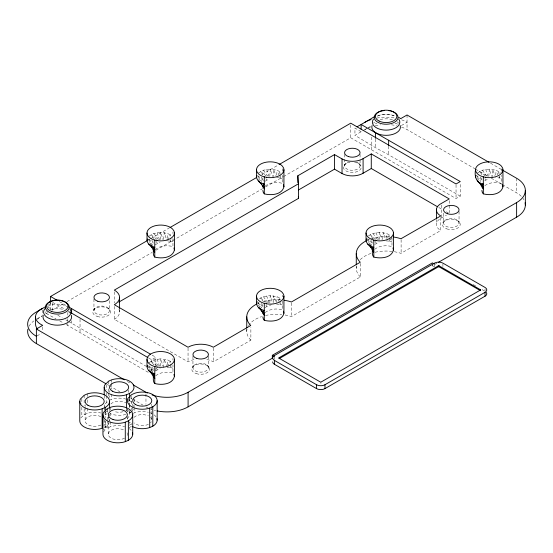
<?xml version="1.0" encoding="UTF-8"?>
<svg xmlns="http://www.w3.org/2000/svg" width="553" height="553" viewBox="0 0 553 553"><rect width="100%" height="100%" fill="white"/><g stroke="black" fill="none" stroke-linecap="round" stroke-linejoin="round"><path stroke-width="0.41" stroke-dasharray="2.77 2.07" d="M160.308 239.546L160.709 232.364L167.559 233.428L172.031 235.91M160.308 365.996L160.709 358.821L167.559 359.879L172.031 362.367M269.823 176.317L270.223 169.135L277.074 170.2L281.539 172.681M269.823 302.768L270.223 295.592L277.074 296.65L281.539 299.138M379.337 239.546L379.738 232.364L386.588 233.428L391.6 236.318M488.852 176.317L489.246 169.135L496.096 170.2L501.115 173.096M167.206 238.391L167.559 233.428M167.206 364.849L167.559 359.879M276.714 175.163L277.074 170.2M276.659 302.45L277.074 296.65M386.229 238.391L386.588 233.428M495.744 175.163L496.096 170.2M163.633 239.442L164.255 232.633L167.027 240.88M163.481 367.6L164.255 359.091L166.522 365.83M272.995 177.921L273.77 169.405L275.781 175.405M273.147 302.671L273.77 295.862L275.781 301.855M382.662 239.442L383.277 232.633L385.552 239.38M492.018 177.921L492.792 169.405L494.811 175.405M167.739 240.928L170.573 241.149L171.147 239.767M167.027 367.33L170.573 367.6L171.147 366.224M276.541 177.651L280.088 177.921L280.654 176.538M276.541 304.102L280.088 304.371L280.654 302.996M386.056 240.88L389.602 241.149L390.459 239.076M499.684 176.538L499.11 177.921L495.564 177.651M167.4 240.189L170.393 234.679L170.504 238.723M167.4 366.639L170.393 361.137L170.462 363.563M278.035 174.893L279.908 171.458L279.977 173.877M278.035 301.35L279.908 297.908L279.977 300.334M387.549 238.122L389.423 234.679L389.492 237.106M497.064 174.893L498.937 171.458L499 173.877M172.958 241.716L170.573 241.149L171.762 239M172.958 368.167L170.573 367.6L171.762 365.45M282.465 178.488L280.088 177.921L280.883 176.49M282.465 304.945L280.088 304.371L280.883 302.94M391.98 241.716L389.602 241.149L391.586 237.569M499.905 176.49L499.11 177.921L501.495 178.488M80.8 417.937L84.139 414.757L87.222 413.395A14.89 8.599 0 0 1 100.729 412.987M105.236 403.828L108.568 400.655M103.452 431.99L105.001 429.951L105.001 420.709M93.962 309.41L94.992 308.298M344.581 164.718L345.611 163.605M192.942 366.556L193.979 365.443M443.561 221.864L444.591 220.751M131.738 411.598L129.437 413.416L127.992 412.579M148.84 236.318L153.858 233.428L160.709 232.364L162.976 239.553M155.158 244.834L160.176 241.938M155.158 249.693C159.99 245.601 167.013 245 172.958 246.583L172.958 238.474M258.355 173.096L263.373 170.2L270.223 169.135L272.491 176.324M265.219 181.197L268.979 179.027M265.219 186.057C270.002 182.303 276.749 181.84 282.465 183.354L282.465 175.246M148.84 362.775L153.858 359.879L160.709 358.821L162.976 366.003M155.704 370.876L160.176 368.388M155.704 375.743C160.488 371.989 167.234 371.526 172.958 373.033L172.958 364.925M259.447 298.731L263.373 296.65L270.223 295.592L272.491 302.774M265.219 307.648L266.85 306.417L271.343 304.765M265.219 312.514C270.002 308.761 276.749 308.298 282.465 309.804L282.465 300.079M368.416 235.91L372.888 233.428L379.738 232.364L382.005 239.553M374.734 244.419L379.206 241.938M374.734 249.285C379.51 245.532 386.264 245.069 391.98 246.583L391.98 236.85M477.384 173.096L482.396 170.2L489.246 169.135L491.513 176.324M484.787 180.783L488.009 179.027M484.787 185.649C489.543 182.283 495.979 181.889 501.495 183.354L501.495 175.246M148.377 240.009L149.87 239.145M150.616 238.716L169.28 227.94M261.873 174.478L278.304 164.994M48.464 304.986L52.791 302.491L64.825 309.162M37.086 318.853L42.069 315.977M45.574 313.952L47.738 312.701M52.044 310.212L63.996 303.314M66.982 301.592L152.11 252.445M155.842 250.288L262.62 188.642M265.606 186.914L282.783 177.001M283.53 176.573L350.733 137.773L456.045 198.568L460.255 196.135L460.255 183.264M460.255 196.135L388.641 154.792L375.577 147.748L354.943 135.34L363.487 130.404M364.019 130.1L367.627 128.019M368.346 127.598L370.51 126.354M37.079 335.878L41.288 333.452M401.416 125.531L407.036 122.289A29.786 17.198 0 0 0 400.863 119.552M148.667 357.991L151.653 359.72L155.863 357.286L155.863 371.879M440.803 217.633L440.803 230.504L439.946 230.007A14.89 8.599 0 0 1 441.66 217.889L446.478 215.11M105.201 412.331L108.568 410.381L106.798 409.047M107.22 413.589L105.201 414.757A14.89 8.599 0 0 1 107.054 416.063M206.794 359.443A17.869 10.32 0 0 1 213.32 361.842L250.875 340.164L250.875 327.286M285.078 314.996A29.786 17.198 0 0 1 291.431 316.579L360.383 276.935L360.383 263.2M375.058 252.258A29.786 17.198 0 0 1 400.946 253.35L440.803 230.504M129.043 425.312L131.738 423.757L129.367 421.974L129.367 424.407M129.043 427.745L131.738 426.19L131.738 423.757M432.384 263.622L432.384 265.806L433.877 264.949M434.623 264.521L436.856 263.228M109.342 400.31L111.658 399.287A14.89 8.599 0 0 1 126.547 399.287M127.321 411.404L128.863 410.727M103.66 425.167L105.201 424.49L107.31 425.699L105.001 427.517L102.118 425.851M133.28 413.347L134.821 412.662A14.89 8.599 0 0 1 148.328 412.255M105.201 421.082L105.201 426.916L107.31 428.133L110.393 426.771A14.89 8.599 0 0 1 124.605 426.557M321.182 383.029L320.353 383.029M47.772 307.005L52.791 309.784L52.791 302.491M46.341 313.51L55.977 318.846M59.683 320.899L63.388 322.952M66.353 324.597L149.414 373.019M490.532 163.197L501.716 169.653M401.533 127.079A29.786 17.198 0 0 1 407.036 129.582L474.875 168.748M475.621 169.183L487.552 176.068M491.278 178.218L501.716 184.246M502.463 184.674L516.626 192.852A29.786 17.198 0 0 1 522.696 197.919M438.833 207.52L442.545 209.663M446.257 211.806L448.49 213.092M473.216 284.519L476.168 286.226M482.078 289.634L484.297 290.919M432.384 265.806L433.787 266.622M114.333 306.41L114.333 319.288L188.048 361.842A17.869 10.32 0 0 1 194.573 359.443M59.275 301.516L67.266 306.134M152.137 355.137L155.863 357.286M57.816 315.272L62.178 317.788M65.814 319.883L67.991 321.141M68.717 321.563L146.172 366.28M146.918 366.715L153.63 370.586M127.328 381.501L130.308 383.222M107.199 384.473L108.692 385.33M109.432 385.766L119.87 391.787M130.308 397.814L131.801 398.678M132.547 399.107L142.985 405.135M129.63 410.381L129.63 412.815L131.738 414.031M102.118 428.285L105.001 429.951M361.137 131.766L354.943 128.04L354.943 135.34M67.832 310.827L69.989 312.162M360.383 276.935L360.259 276.839A29.786 17.198 0 0 1 356.526 266M250.875 340.164L250.744 340.067A29.786 17.198 0 0 1 247.011 329.222M485.444 176.117L479.562 171.458L481.988 174.727M375.936 239.345L370.047 234.679L372.964 238.613M266.422 176.117L260.532 171.458L262.965 174.727M266.422 302.574L260.532 297.908L262.965 301.185M156.907 239.345L151.017 234.679L153.934 238.613M156.907 365.803L151.017 361.137L153.934 365.063M476.015 175.004L482.423 180.506M372.266 243.182L366.501 238.225L371.844 245.428M257.629 175.55L264.673 181.605M256.986 301.454L263.394 306.956M148.757 239.331L153.236 243.182M148.757 365.782L153.236 369.632M476.783 178.225L479.866 181.163M368.498 242.629L371.588 245.567M258.369 178.813L260.836 181.163M258.369 305.263L260.221 307.026M149.476 242.629L152.559 245.567M149.476 369.079L152.559 372.017M458.008 220.751L459.038 221.864M359.021 163.605L360.058 164.718M207.389 365.443L208.419 366.556M108.409 308.298L109.439 309.41M482.396 170.2L486.771 176.089M484.905 178.654L485.88 179.967M480.301 177.022L482.728 180.292M476.983 176.31L480.875 181.55M372.888 233.428L377.747 239.974M374.906 241.232L376.365 243.196M370.786 240.251L372.729 242.871M263.373 170.2L267.749 176.089M265.882 178.654L266.85 179.967M261.272 177.022L264.189 180.949M257.961 176.31L261.846 181.55M263.373 296.65L267.749 302.546M265.882 305.111L266.85 306.417M261.272 303.473L263.214 306.092M257.961 302.768L261.846 308M153.858 233.428L158.718 239.974M155.884 241.232L157.335 243.196M151.757 240.251L153.216 242.214M148.446 239.539L152.822 245.428M153.858 359.879L159.693 367.738M155.884 367.683L157.335 369.646M152.248 367.358L153.216 368.664M148.446 365.989L152.822 371.886M485.7 169.405L487.96 176.386M376.192 232.633L378.452 239.608M266.677 169.405L268.938 176.386M266.677 295.862L268.938 302.837M157.163 232.633L159.928 241.163M157.163 359.091L159.423 366.065M389.512 237.914L389.602 241.149M279.998 174.686L280.088 177.921M279.998 301.143L280.088 304.371M170.531 239.532L170.573 241.149M170.483 364.365L170.573 367.6M516.626 178.266L516.626 192.852M501.495 168.762L501.495 171.195M485.036 289.012L485.036 291.341M459.045 211.495L459.045 222.983A7.742 4.472 0 0 1 447.425 226.861A7.742 4.472 0 0 1 447.425 219.112A7.742 4.472 0 0 1 459.045 222.983M456.045 184.84L456.045 198.568M449.23 200.649L449.23 212.663M443.554 213.14L443.554 222.983M442.918 263.912L442.918 267.023M441.66 205.018L441.66 217.889M436.455 219.451L436.455 223.744M434.492 264.839L434.492 267.023M407.036 114.989L407.036 129.582M401.112 239.691L401.112 253.426M388.641 146.206L388.641 154.792M375.577 139.162L375.577 147.748M371.803 137.061L371.803 149.932M360.058 154.349L360.058 159.271M360.058 160.094L360.058 165.838M356.27 266.525L356.27 268.24M350.733 124.895L350.733 137.773M344.574 154.349L344.574 165.838M291.597 302.92L291.597 316.648M282.465 168.762L282.465 171.195M282.465 295.212L282.465 296.837M274.433 357.245L274.433 359.436M246.756 328.89L246.756 331.468M213.32 348.114L213.32 361.842M208.426 356.187L208.426 367.676A7.742 4.472 0 0 1 196.813 371.554A7.742 4.472 0 0 1 196.813 363.805A7.742 4.472 0 0 1 208.426 367.676M192.942 356.187L192.942 367.676M188.048 348.114L188.048 361.842M172.958 231.99L172.958 233.608M172.958 358.441L172.958 360.065M151.798 404.036L151.798 405.729M151.798 406.573L151.798 420.107M151.653 359.72L151.653 364.012M151.653 367.441L151.653 370.876M145.964 393.978L145.964 404.278M134.821 399.128L134.821 402.515M134.821 407.589L134.821 412.662M133.992 405.045L133.992 406.731A14.89 8.599 0 0 0 133.764 405.238M132.734 404.036L132.734 405.729M132.734 406.573L132.734 411.653M131.738 396.28L131.738 404.789M131.738 408.19L131.738 409.897M129.63 398.464L129.63 403.572M129.63 404.423L129.63 407.831M129.437 398.091L129.437 404.049M129.437 404.9L129.437 407.457M129.437 411.715L129.437 415.849L127.881 417.881A14.89 8.599 0 0 0 127.377 420.107M128.635 389.817L128.635 392.354M128.635 399.121L128.635 402.508M127.377 409.116L127.377 411.653M127.37 416.45L127.37 420.681M126.547 409.192L126.547 410.9M119.572 309.417L119.572 311.989M114.333 291.818L114.333 302.982M111.658 379.835L111.658 382.372M111.658 383.215L111.658 389.139M111.658 394.213L111.658 399.287M110.393 407.312L110.393 409.849M110.393 413.236L110.393 415.773M110.393 421.69L110.393 426.771M109.57 390.66L109.57 392.354M109.57 395.741L109.57 397.427M109.563 408.149L109.563 410.685M109.563 414.073L109.563 415.766M109.563 419.146L109.563 420.84A14.89 8.599 0 0 0 108.167 417.204M109.446 300.68L109.446 310.53A7.742 4.472 0 0 1 97.826 314.401A7.742 4.472 0 0 1 97.826 306.659A7.742 4.472 0 0 1 109.446 310.53M108.568 381.197L108.568 385.427M108.568 388.814L108.568 392.195M108.568 393.045L108.568 396.425M108.305 416.45L108.305 420.681M108.305 421.524L108.305 434.216M107.31 409.531L107.31 412.932M107.31 417.19L107.31 419.741M107.31 420.598L107.31 428.133M106.266 384.708L106.266 389.782M106.266 393.169L106.266 394.856M106.266 395.706L106.266 402.473M105.201 411.722L105.201 417.674M105.001 411.349L105.001 416.457M104.206 395.741L104.206 398.278M104.199 404.768L104.206 406.731A14.89 8.599 0 0 1 104.717 404.506M104.199 407.305L104.199 409.842M93.955 299.042L93.955 310.53M87.222 393.936L87.222 396.473M87.222 399.86L87.222 403.241M87.222 408.314L87.222 413.395M85.141 404.768L85.141 406.462M85.141 407.305L85.141 420.84M84.139 395.305L84.139 405.453M84.139 408.84L84.139 414.757M81.837 398.81L81.837 403.89M81.837 407.271L81.837 416.575M80.04 319.233L80.04 332.961M71.62 320.664L71.62 323.242M67.832 312.542L67.832 315.12M67.832 318.556L67.832 322.841M67.832 323.705L67.832 325.42M50.551 302.491L50.551 309.362M42.692 309.943L42.692 314.802M42.692 326.961L42.692 331.019M155.628 410.582A29.786 17.198 0 0 1 154.204 410.215M152.137 409.586A29.786 17.198 0 0 1 150.803 409.116M148.135 407.99A29.786 17.198 0 0 1 145.964 406.856M523.083 198.437A29.786 17.198 0 0 1 523.974 199.847M377.187 116.213A13.701 7.908 0 0 1 394.261 115.847M373.482 123.222A14.295 8.254 0 0 1 374.623 122.172M380.16 119.572A14.295 8.254 0 0 1 393.957 120.167M396.957 121.688A14.295 8.254 0 0 1 398.761 123.215M364.911 129.582A29.786 17.198 0 0 1 367.842 128.102M368.464 127.833A29.786 17.198 0 0 1 370.413 127.079M375.3 125.69A29.786 17.198 0 0 1 380.547 124.833M391.4 124.833A29.786 17.198 0 0 1 396.646 125.69M376.773 118.093A29.786 17.198 0 0 1 395.174 118.093M356.754 162.174A7.742 4.472 0 0 1 357.95 168.907A7.742 4.472 0 0 1 346.24 168.61A7.742 4.472 0 0 1 348.445 161.967M354.632 162.312A8.938 5.157 0 0 1 359.637 170.255A8.938 5.157 0 0 1 344.996 170.255A8.938 5.157 0 0 1 350.008 162.312M133.487 408.957A14.89 8.599 0 0 1 132.001 411.031M130.916 411.971A14.89 8.599 0 0 1 129.63 412.815M125.863 414.391A14.89 8.599 0 0 1 110.033 413.554M129.63 400.655A14.89 8.599 0 0 1 132.001 402.432M149.711 412.662A14.89 8.599 0 0 1 152.089 413.644M154.08 414.874A14.89 8.599 0 0 1 156.264 417.169M150.52 417.356A9.532 5.502 0 0 1 150.52 422.858M148.398 424.324A9.532 5.502 0 0 1 134.013 422.858M134.013 417.356A9.532 5.502 0 0 1 148.398 415.897M127.356 409.483A9.532 5.502 0 0 1 125.842 410.623M123.132 411.722A9.532 5.502 0 0 1 114.333 411.501M110.849 403.98A9.532 5.502 0 0 1 125.842 402.847M127.045 432.792A9.532 5.502 0 0 1 127.045 435.64M124.577 438.107A9.532 5.502 0 0 1 111.098 438.107A9.532 5.502 0 0 1 111.098 430.324A9.532 5.502 0 0 1 124.577 430.324M109.059 423.066A14.89 8.599 0 0 1 105.201 426.916M129.029 428.54A14.89 8.599 0 0 1 131.835 431.278M103.874 419.416A9.532 5.502 0 0 1 102.927 423.591M100.798 425.057A9.532 5.502 0 0 1 87.74 424.614A9.532 5.502 0 0 1 87.74 417.066A9.532 5.502 0 0 1 100.798 416.623M377.782 115.598A18.774 10.839 0 0 1 394.165 115.598M375.342 123.713A18.774 10.839 0 0 1 376.946 123.146M395.001 123.146A18.774 10.839 0 0 1 398.105 124.377M45.194 312.528A14.295 8.254 0 0 1 46.466 311.533M50.157 309.77A14.295 8.254 0 0 1 63.982 309.618M68.807 312.016A14.295 8.254 0 0 1 69.941 313.06M47.613 306.459A13.701 7.908 0 0 1 68.323 307.357M37.424 319.399A18.774 10.839 0 0 1 42.692 315.618M29.026 326.249A29.786 17.198 0 0 1 33.802 320.954M367.157 240.361A29.786 17.198 0 0 1 369.515 239.352M371.16 238.758A29.786 17.198 0 0 1 389.506 236.573M257.643 303.59A29.786 17.198 0 0 1 259.198 302.899M263.166 301.516A29.786 17.198 0 0 1 280.862 299.864M248.553 325.593A29.786 17.198 0 0 1 261.645 316.579M265.544 315.486A29.786 17.198 0 0 1 281.719 314.533M360.259 259.64A29.786 17.198 0 0 1 371.16 253.35M118.964 309.321A17.869 10.32 0 0 1 114.333 319.288M446.831 228.914A8.938 5.157 0 0 0 460.234 224.449A8.938 5.157 0 0 0 446.831 219.976A8.938 5.157 0 0 0 446.831 228.914M196.218 373.607A8.938 5.157 0 0 0 209.622 369.141A8.938 5.157 0 0 0 196.218 364.669A8.938 5.157 0 0 0 196.218 373.607M97.231 316.461A8.938 5.157 0 0 0 110.635 311.989A8.938 5.157 0 0 0 97.231 307.523A8.938 5.157 0 0 0 97.231 316.461"/><path stroke-width="0.83" d="M483.322 184.121L482.396 183.9L483.322 188.981L482.334 187.605L482.396 183.9C475.787 182.504 474.336 175.557 475.545 169.75M152.206 247.647C150.07 245.262 146.054 242.649 147.319 238.91M152.206 374.105C150.07 371.72 146.054 369.1 147.319 365.367M174.409 232.979L174.409 250.004C172.515 258.106 161.49 258.852 154.778 257.076L153.789 255.7L153.326 253.647L153.326 248.788L153.789 250.834L154.778 252.209L153.858 247.122L148.84 244.232L150.257 244.944M174.409 359.436L174.409 376.455C172.515 384.556 161.49 385.31 154.778 383.526L153.789 382.151L153.326 380.105L153.326 375.238L153.789 377.284L154.778 378.66L153.858 373.579L148.84 370.683M261.721 184.419C259.585 182.041 255.569 179.421 256.834 175.681M262.281 311.443C260.083 308.83 255.534 306.175 256.834 302.138M283.924 169.75L283.924 186.776C282.023 194.877 271.005 195.624 264.293 193.847L263.304 192.472L262.841 190.426M283.924 296.208L283.924 313.226C282.023 321.328 271.005 322.081 264.293 320.298L263.304 318.922L262.841 316.876M371.229 247.647C369.1 245.262 365.084 242.649 366.349 238.91M393.439 232.979L393.439 250.004C391.538 258.106 380.512 258.852 373.807 257.076L372.819 255.7L372.356 253.647L372.356 248.788L372.819 250.834L373.807 252.209L372.888 247.122L367.869 244.232L369.286 244.944M475.545 177.05L475.856 175.681M502.947 169.75L502.947 186.776C501.053 194.877 490.027 195.624 483.322 193.847L482.334 192.472L481.863 190.426M279.058 357.736L279.058 358.213L320.754 382.22L480.695 289.89L438.716 265.64L279.058 357.736L279.058 358.71L438.716 266.615L480.412 290.615L480.412 289.648M50.551 302.491L50.551 296.484L147.63 240.437M170.027 227.504L256.647 177.499M279.051 164.566L350.733 123.181L456.045 183.976L460.255 181.55L361.137 124.466L361.137 129.333M45.629 306.625L36.374 311.968A29.786 17.198 0 0 0 36.374 336.286M357.079 126.81L371.229 118.639A18.774 10.839 0 0 1 374.581 116.738M297.839 182.635L297.839 175.771L334.524 154.591L342.037 158.925A14.89 8.599 0 0 0 363.093 158.642L371.27 153.921L449.23 198.935L441.66 203.297A14.89 8.599 0 0 0 439.946 215.421L440.803 215.912L400.946 238.758A29.786 17.198 0 0 0 393.764 237.043M105.706 383.609L36.374 343.579L36.374 328.994L42.692 325.344A18.774 10.839 0 0 1 42.692 308.318M297.839 175.771L298.468 183.796L114.333 290.104A17.869 10.32 0 0 1 114.333 304.696L188.048 347.249A17.869 10.32 0 0 1 213.32 347.249L250.744 325.475A29.786 17.198 0 0 1 256.896 303.95M298.572 189.935L334.524 169.177L342.037 173.518A14.89 8.599 0 0 0 363.093 173.234L371.27 168.513L437.347 206.663M118.812 302.111L298.468 198.389L298.468 183.796M152.137 394.994A29.786 17.198 0 0 0 188.089 392.264L516.626 202.585A29.786 17.198 0 0 0 516.626 178.266L502.463 170.089M157.087 410.907A29.786 17.198 0 0 0 188.089 406.856L272.325 358.22L272.325 355.303L432.384 262.889L434.492 264.106M274.433 364.296L274.433 360.404A5.959 3.442 0 0 1 274.433 355.544L434.492 263.131A5.959 3.442 0 0 1 442.918 263.131L485.036 287.449A5.959 3.442 0 0 1 485.036 292.316L485.036 296.208L324.977 388.614A5.959 3.442 0 0 1 316.551 388.614L274.433 364.296A5.959 3.442 0 0 1 272.691 361.862M438.349 262.364L516.626 217.17A29.786 17.198 0 0 0 525.094 202.771M274.433 360.404L316.551 384.722A5.959 3.442 0 0 0 324.977 384.722L485.036 292.316M126.547 394.724L129.63 393.356A14.89 8.599 0 0 0 130.916 382.047A14.89 8.599 0 0 0 111.658 379.835L108.568 381.197L104.717 385.054A14.89 8.599 0 0 0 110.033 394.102A14.89 8.599 0 0 0 126.547 394.724L126.547 408.342M102.118 408.833L105.201 407.464A14.89 8.599 0 0 0 106.487 396.148A14.89 8.599 0 0 0 87.222 393.936L84.139 395.305L80.289 399.155A14.89 8.599 0 0 0 85.604 408.204A14.89 8.599 0 0 0 102.118 408.833L102.118 428.285A14.89 8.599 0 0 1 79.777 420.84L79.777 401.381M149.711 408.1L152.801 406.731A14.89 8.599 0 0 0 154.08 395.423A14.89 8.599 0 0 0 134.821 393.211L131.738 394.572L127.881 398.43A14.89 8.599 0 0 0 133.204 407.478A14.89 8.599 0 0 0 149.711 408.1L149.711 427.552A14.89 8.599 0 0 1 132.444 426.57M125.282 422.202L128.365 420.84A14.89 8.599 0 0 0 129.651 409.524A14.89 8.599 0 0 0 110.393 407.312L107.31 408.681L103.452 412.531A14.89 8.599 0 0 0 108.775 421.58A14.89 8.599 0 0 0 125.282 422.202L125.282 441.66A14.89 8.599 0 0 1 102.948 434.216L102.948 414.757M149.711 427.552L152.801 426.19A14.89 8.599 0 0 0 156.934 418.614M125.282 441.66L128.365 440.292A14.89 8.599 0 0 0 132.506 432.716M264.293 184.121L260.532 182.642L258.355 181.004M373.807 247.343L372.888 247.122L372.819 250.834L370.047 245.871L371.429 247.62M154.778 247.343L153.858 247.122L153.789 250.834L151.017 245.871L152.407 247.62M264.293 310.572L260.532 309.092L258.355 307.454L260.477 308.533M154.778 373.8L153.858 373.579L153.789 377.284L151.017 372.321L152.407 374.07M489.039 162.34L407.036 114.989L400.718 118.639A18.774 10.839 0 0 0 398.803 117.436M272.325 355.303L274.433 356.519L274.433 355.544M50.551 296.484L57.816 300.68M68.717 306.97L150.644 354.273M147.921 357.563L70.701 312.604M36.374 328.994L124.349 379.78M133.294 384.943L145.964 392.264A29.786 17.198 0 0 0 147.388 393.031M477.384 181.004L481.304 184.992M481.407 184.979L479.562 182.642L482.334 187.605M261.915 184.391L260.532 182.642L264.293 188.981L263.373 183.9L263.304 187.605L262.841 185.559M260.995 309.68L262.378 311.429M260.532 309.092L264.293 315.438L263.373 310.351L263.304 314.063L262.841 312.016M502.483 184.73L502.947 186.776M392.969 247.958L393.439 250.004M283.454 184.73L283.924 186.776M283.454 311.18L283.924 313.226M173.939 247.958L174.409 250.004M173.939 374.409L174.409 376.455M298.344 196.785L298.468 198.389M525.35 190.426L525.35 205.011M516.626 202.585L516.626 217.17M483.322 176.822L483.322 193.847M439.117 265.806L439.117 266.781M438.287 265.806L438.287 266.781M436.455 209.152L436.455 218.594M388.641 140.199L388.641 145.349M375.577 133.155L375.577 138.305M373.807 240.05L373.807 257.076M371.27 153.921L371.27 168.513M366.038 232.979L366.038 240.279M363.093 158.642L363.093 173.234M356.27 253.647L356.27 264.811M342.037 158.925L342.037 173.518M334.524 154.591L334.524 169.177M324.977 384.722L324.977 388.614M316.551 384.722L316.551 388.614M264.293 176.822L264.293 193.847M264.293 303.279L264.293 320.298M256.523 169.75L256.523 177.05M256.523 296.208L256.523 303.5M246.756 316.876L246.756 328.033M188.089 392.264L188.089 406.856M157.163 400.655L157.163 420.107M154.778 240.05L154.778 257.076M154.778 366.501L154.778 383.526M152.801 406.731L152.801 426.19M147.008 232.979L147.008 240.279M147.008 359.436L147.008 366.729M132.727 414.757L132.727 434.216M129.63 393.356L129.63 397.614M128.365 420.84L128.365 440.292M119.572 297.396L119.572 308.56M109.563 401.381L109.563 408.149M105.201 407.464L105.201 410.865M104.206 387.28L104.206 394.89M71.62 308.65L71.62 313.8M35.544 316.834L35.544 324.127A18.774 10.839 0 0 0 37.424 328.855M36.374 343.579A29.786 17.198 0 0 1 27.906 329.18M486.329 292.461A5.959 3.442 0 0 1 485.036 296.208M398.678 119.047A13.701 7.908 0 0 1 386.125 130.121A13.701 7.908 0 0 1 373.565 119.047M390.888 111.042A11.91 6.878 0 0 1 394.856 122.026A11.91 6.878 0 0 1 375.591 120.561A11.91 6.878 0 0 1 384.349 110.545M388.337 110.586A11.91 6.878 0 0 1 390.059 110.856M400.172 125.538A14.295 8.254 0 0 1 386.125 135.326A14.295 8.254 0 0 1 372.079 125.538M364.911 122.289A29.786 17.198 0 0 1 367.081 121.155M367.842 120.803A29.786 17.198 0 0 1 371.084 119.552M71.351 315.383A14.295 8.254 0 0 1 57.305 325.171A14.295 8.254 0 0 1 43.258 315.383M61.238 300.701A11.91 6.878 0 0 1 65.295 312.293A11.91 6.878 0 0 1 45.719 308.802A11.91 6.878 0 0 1 60.388 300.549M69.858 308.892A13.701 7.908 0 0 1 56.793 319.959A13.701 7.908 0 0 1 45.187 308.36M366.411 240.728A29.786 17.198 0 0 0 360.259 262.246L291.431 301.986A29.786 17.198 0 0 0 284.249 300.265M485.7 177.395L482.396 176.601A13.701 7.908 0 0 1 479.562 164.158A13.701 7.908 0 0 1 501.115 165.796L502.483 167.704A13.701 7.908 0 0 1 485.7 177.395M266.677 177.395L263.373 176.601A13.701 7.908 0 0 1 260.532 164.158A13.701 7.908 0 0 1 282.085 165.796L283.454 167.704A13.701 7.908 0 0 1 266.677 177.395M376.192 240.617L372.888 239.829A13.701 7.908 0 0 1 370.047 227.387A13.701 7.908 0 0 1 391.6 229.025L392.969 230.933A13.701 7.908 0 0 1 376.192 240.617M157.163 240.617L153.858 239.829A13.701 7.908 0 0 1 151.017 227.387A13.701 7.908 0 0 1 172.571 229.025L173.939 230.933A13.701 7.908 0 0 1 157.163 240.617M266.677 303.846L263.373 303.058A13.701 7.908 0 0 1 260.532 290.615A13.701 7.908 0 0 1 282.085 292.254L283.454 294.161A13.701 7.908 0 0 1 266.677 303.846M157.163 367.074L153.858 366.286A13.701 7.908 0 0 1 151.017 353.837A13.701 7.908 0 0 1 172.571 355.475L173.939 357.383A13.701 7.908 0 0 1 157.163 367.074M379.13 121.066A10.721 6.194 0 0 0 396.66 117.526A10.721 6.194 0 0 0 382.579 110.531A10.721 6.194 0 0 0 379.13 121.066M348.445 156.582A7.742 4.472 0 0 0 360.058 152.704A7.742 4.472 0 0 0 348.445 148.833A7.742 4.472 0 0 0 348.445 156.582M447.425 213.728A7.742 4.472 0 0 0 459.045 209.857A7.742 4.472 0 0 0 447.425 205.986A7.742 4.472 0 0 0 447.425 213.728M135.526 404.547A9.532 5.502 0 0 0 151.474 402.079A9.532 5.502 0 0 0 139.798 395.34A9.532 5.502 0 0 0 135.526 404.547M112.363 391.171A9.532 5.502 0 0 0 128.31 388.704A9.532 5.502 0 0 0 116.635 381.964A9.532 5.502 0 0 0 112.363 391.171M113.075 419.527A9.532 5.502 0 0 0 127.37 414.757A9.532 5.502 0 0 0 113.075 409.994A9.532 5.502 0 0 0 113.075 419.527M87.934 405.273A9.532 5.502 0 0 0 103.874 402.805A9.532 5.502 0 0 0 92.206 396.066A9.532 5.502 0 0 0 87.934 405.273M51.595 311.457A10.721 6.194 0 0 0 68.019 306.452A10.721 6.194 0 0 0 52.293 300.742A10.721 6.194 0 0 0 51.595 311.457M196.813 358.42A7.742 4.472 0 0 0 208.426 354.549A7.742 4.472 0 0 0 196.813 350.678A7.742 4.472 0 0 0 196.813 358.42M97.826 301.274A7.742 4.472 0 0 0 109.446 297.396A7.742 4.472 0 0 0 97.826 293.525A7.742 4.472 0 0 0 97.826 301.274"/></g></svg>
